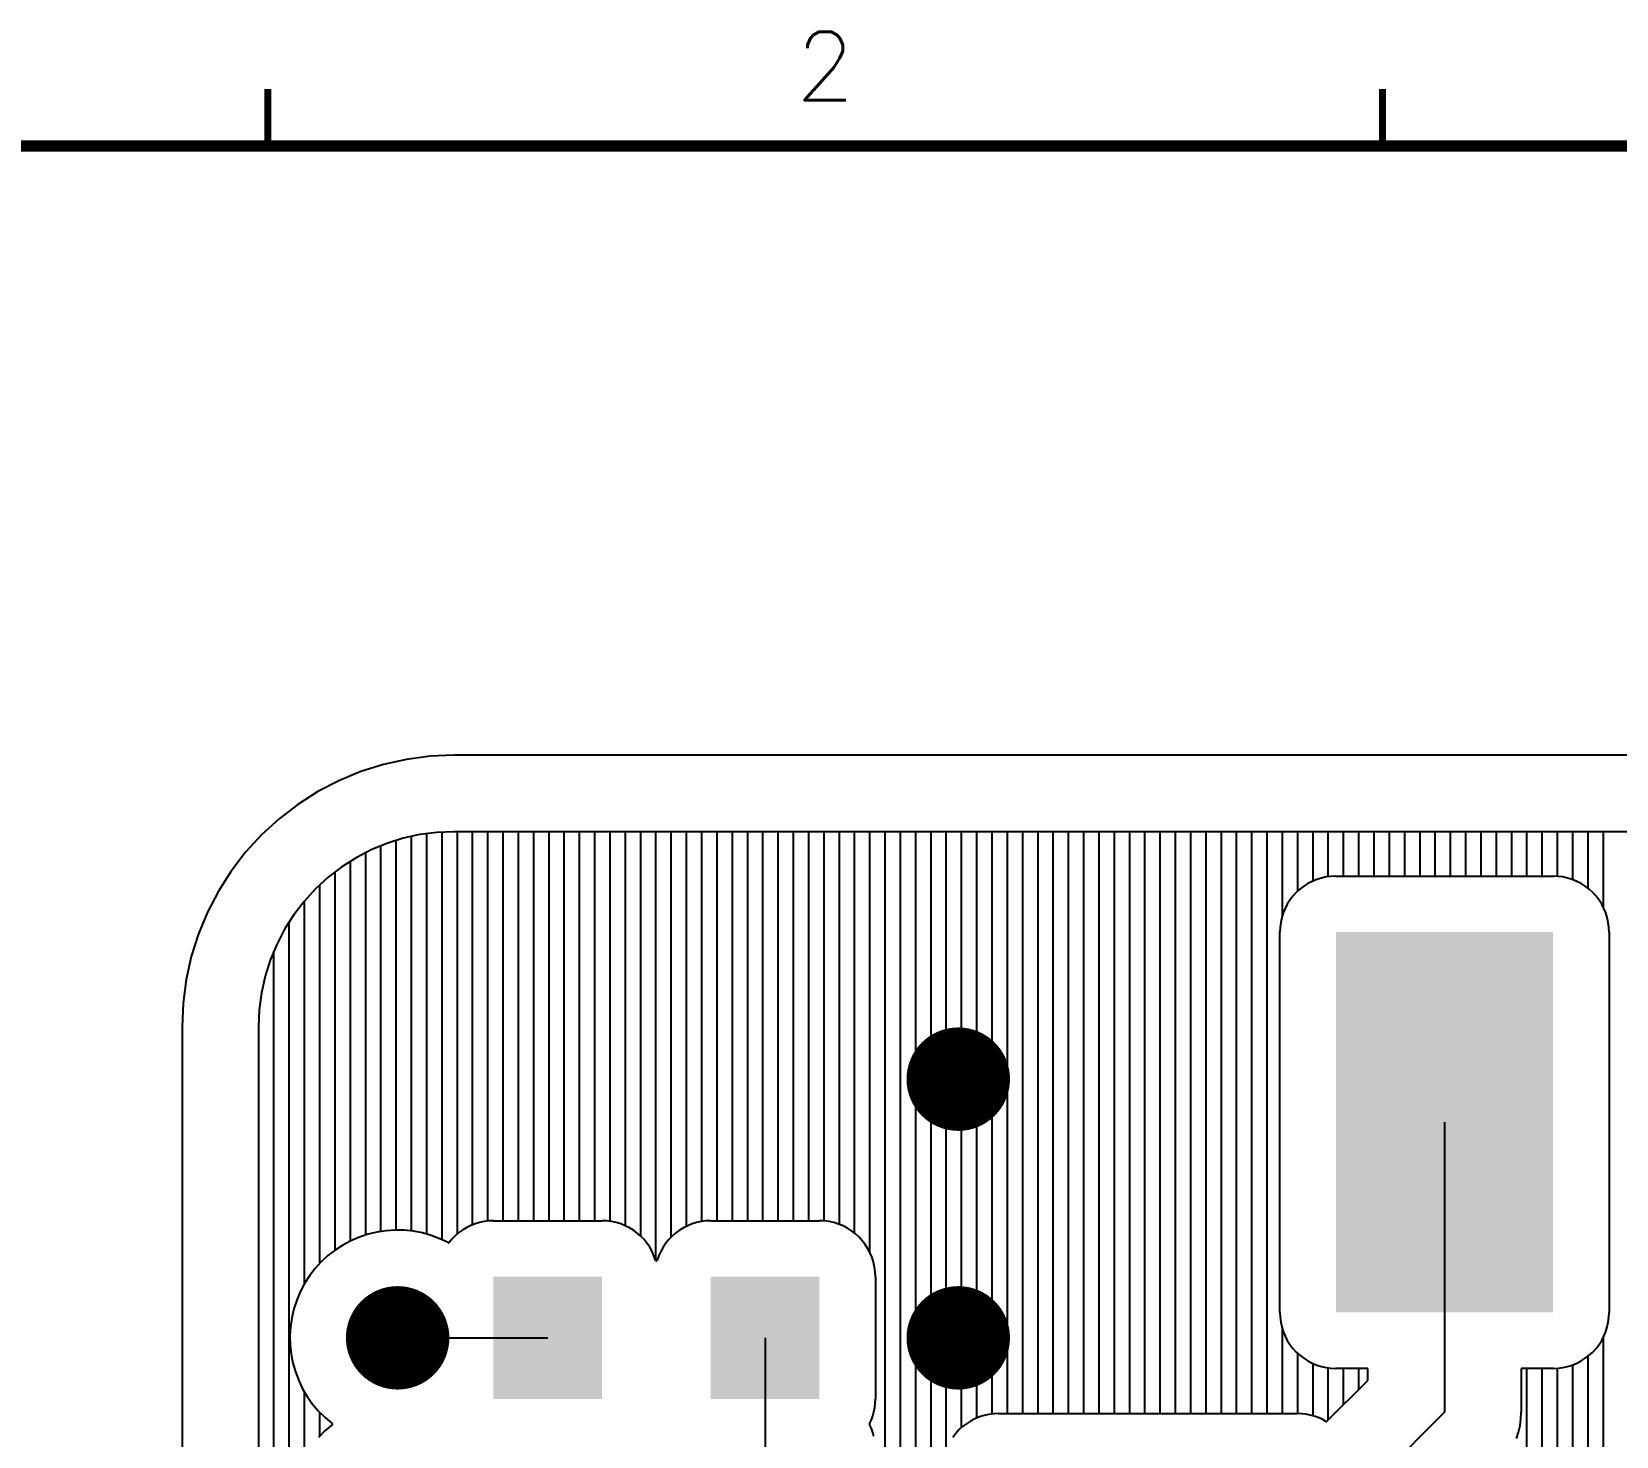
# Model space of a CAD drawing. Extents: x 295 to 953, y 10 to 290.
# Drawn here: x 530.4 to 599.7, y 228.6 to 290 of the extents above; entities that cross this region are included whole.
import ezdxf
from ezdxf.enums import TextEntityAlignment as Align

# ---------------------------------------------------------------- set-up
doc = ezdxf.new("R2010")
doc.units = 0
doc.header["$LTSCALE"] = 5
doc.header["$MEASUREMENT"] = 0
doc.layers.get('0').update_dxf_attribs({"linetype": 'CONTINUOUS', "lineweight": 25})
for name, color, linetype in [('ART001_PHO', 7, 'CONTINUOUS'), ('문자', 4, 'CONTINUOUS'), ('테두리', 3, 'CONTINUOUS')]:
    doc.layers.add(name, color=color, linetype=linetype)
doc.styles.get("Standard").update_dxf_attribs({"font": 'simplex.shx'})

# ---------------------------------------------------------------- blocks, each defined once
blk = doc.blocks.new('C')
at = {"layer": '테두리'}
for points, const_width in [([(63.75, 287.5), (63.75, 285)], 0.3), ([(112.5, 287.5), (112.5, 285)], 0.3), ([(15, 285), (15, 15), (405, 15), (405, 285), (15, 285)], 0.5)]:
    blk.add_lwpolyline(points, dxfattribs=dict(at, const_width=const_width))
at = {"layer": '문자'}
blk.add_text('2', height=3, dxfattribs=at).set_placement((88.125, 288.5), align=Align.MIDDLE)

msp = doc.modelspace()

# ---------------------------------------------------------------- linework, layer by layer
at = {"color": 7, "const_width": 2.263}
for points in [[(570.925, 245.313, 1), (570.925, 243.05, 1)], [(546.407, 233.998, 1), (546.407, 231.735, 1)], [(570.925, 233.998, 1), (570.925, 231.735, 1)]]:
    msp.add_lwpolyline(points, format="xyb", close=True, dxfattribs=at)
at = {"layer": 'ART001_PHO', "color": 7}
for p, q in [((545.785, 257.944), (544.796, 257.633)), ((546.797, 258.169), (545.785, 257.944)), ((547.824, 258.304), (546.797, 258.169)), ((548.86, 258.349), (547.824, 258.304)), ((822.098, 258.349), (548.858, 258.349)), ((543.839, 257.237), (542.919, 256.758)), ((544.796, 257.633), (543.839, 257.237)), ((542.919, 256.758), (542.045, 256.201)), ((542.045, 256.201), (541.223, 255.571)), ((541.223, 255.571), (540.459, 254.871)), ((540.459, 254.871), (539.758, 254.107)), ((545.939, 254.493), (545.25, 254.208)), ((545.663, 254.387), (545.663, 237.52)), ((546.649, 254.717), (545.939, 254.493)), ((546.331, 254.625), (546.331, 237.579)), ((547.376, 254.878), (546.649, 254.717)), ((546.999, 254.803), (546.999, 237.542)), ((548.115, 254.975), (547.376, 254.878)), ((547.668, 254.924), (547.668, 237.408)), ((548.859, 255.007), (548.115, 254.975)), ((548.336, 254.992), (548.336, 237.167)), ((822.098, 255.007), (548.858, 255.007)), ((549.004, 255.007), (549.004, 237.403)), ((549.672, 255.007), (549.672, 237.809)), ((550.341, 255.007), (550.341, 237.976)), ((551.009, 255.007), (551.009, 237.989)), ((551.677, 255.007), (551.677, 237.989)), ((552.345, 255.007), (552.345, 237.989)), ((553.014, 255.007), (553.014, 237.989)), ((553.682, 255.007), (553.682, 237.989)), ((554.35, 255.007), (554.35, 237.989)), ((555.018, 255.007), (555.018, 237.989)), ((555.687, 255.007), (555.687, 237.966)), ((556.355, 255.007), (556.355, 237.773)), ((557.023, 255.007), (557.023, 237.326)), ((557.691, 255.007), (557.691, 236.256)), ((558.36, 255.007), (558.36, 237.265)), ((559.028, 255.007), (559.028, 237.743)), ((559.696, 255.007), (559.696, 237.956)), ((560.364, 255.007), (560.364, 237.989)), ((561.033, 255.007), (561.033, 237.989)), ((561.701, 255.007), (561.701, 237.989)), ((562.369, 255.007), (562.369, 237.989)), ((563.037, 255.007), (563.037, 237.989)), ((563.706, 255.007), (563.706, 237.989)), ((564.374, 255.007), (564.374, 237.989)), ((565.042, 255.007), (565.042, 237.982)), ((565.71, 255.007), (565.71, 237.834)), ((566.379, 255.007), (566.379, 237.455)), ((567.047, 255.007), (567.047, 236.626)), ((567.715, 255.007), (567.715, 221.134)), ((568.383, 255.007), (568.383, 221.134)), ((569.052, 255.007), (569.052, 221.134)), ((569.72, 255.007), (569.72, 221.134)), ((570.388, 255.007), (570.388, 227.947)), ((571.056, 255.007), (571.056, 228.932)), ((571.725, 255.007), (571.725, 229.357)), ((572.393, 255.007), (572.393, 229.537)), ((573.061, 255.007), (573.061, 229.555)), ((573.729, 255.007), (573.729, 229.555)), ((574.398, 255.007), (574.398, 229.555)), ((575.066, 255.007), (575.066, 229.555)), ((575.734, 255.007), (575.734, 229.555)), ((576.402, 255.007), (576.402, 229.555)), ((577.071, 255.007), (577.071, 229.555)), ((577.739, 255.007), (577.739, 229.555)), ((578.407, 255.007), (578.407, 229.555)), ((579.075, 255.007), (579.075, 229.555)), ((579.744, 255.007), (579.744, 229.555)), ((580.412, 255.007), (580.412, 229.555)), ((581.08, 255.007), (581.08, 229.555)), ((581.748, 255.007), (581.748, 229.555)), ((582.417, 255.007), (582.417, 229.555)), ((583.085, 255.007), (583.085, 229.555)), ((583.753, 255.007), (583.753, 229.555)), ((584.421, 255.007), (584.421, 229.555)), ((585.09, 255.007), (585.09, 251.312)), ((585.758, 255.007), (585.758, 252.396)), ((586.426, 255.007), (586.426, 252.844)), ((587.094, 255.007), (587.094, 253.038)), ((587.763, 255.007), (587.763, 253.062)), ((588.431, 255.007), (588.431, 253.062)), ((589.099, 255.007), (589.099, 253.062)), ((589.767, 255.007), (589.767, 253.062)), ((590.436, 255.007), (590.436, 253.062)), ((591.104, 255.007), (591.104, 253.062)), ((591.772, 255.007), (591.772, 253.062)), ((592.44, 255.007), (592.44, 253.062)), ((593.109, 255.007), (593.109, 253.062)), ((593.777, 255.007), (593.777, 253.062)), ((594.445, 255.007), (594.445, 253.062)), ((595.113, 255.007), (595.113, 253.062)), ((595.782, 255.007), (595.782, 253.062)), ((596.45, 255.007), (596.45, 253.062)), ((597.118, 255.007), (597.118, 253.056)), ((597.786, 255.007), (597.786, 252.912)), ((598.455, 255.007), (598.455, 252.539)), ((599.123, 255.007), (599.123, 251.729)), ((539.758, 254.107), (539.127, 253.285)), ((544.589, 253.864), (543.961, 253.464)), ((544.326, 253.706), (544.326, 237.095)), ((545.25, 254.208), (544.589, 253.864)), ((544.995, 254.084), (544.995, 237.363)), ((539.127, 253.285), (538.57, 252.411)), ((543.37, 253.011), (542.821, 252.508)), ((543.961, 253.464), (543.37, 253.011)), ((543.658, 253.242), (543.658, 236.695)), ((586.804, 252.979), (586.6, 252.915)), ((587.013, 253.025), (586.804, 252.979)), ((587.225, 253.053), (587.013, 253.025)), ((587.438, 253.062), (587.225, 253.053)), ((587.438, 253.062), (596.942, 253.062)), ((597.156, 253.053), (596.942, 253.062)), ((597.368, 253.025), (597.156, 253.053)), ((597.576, 252.979), (597.368, 253.025)), ((597.78, 252.914), (597.576, 252.979)), ((538.57, 252.411), (538.091, 251.491)), ((542.821, 252.508), (542.317, 251.958)), ((542.99, 252.672), (542.99, 236.112)), ((585.706, 252.345), (585.561, 252.187)), ((585.863, 252.489), (585.706, 252.345)), ((586.033, 252.619), (585.863, 252.489)), ((586.213, 252.734), (586.033, 252.619)), ((586.403, 252.833), (586.213, 252.734)), ((586.6, 252.915), (586.403, 252.833)), ((597.978, 252.832), (597.78, 252.914)), ((598.167, 252.734), (597.978, 252.832)), ((598.348, 252.619), (598.167, 252.734)), ((598.517, 252.489), (598.348, 252.619)), ((598.675, 252.344), (598.517, 252.489)), ((598.819, 252.187), (598.675, 252.344)), ((542.317, 251.958), (541.864, 251.368)), ((542.322, 251.963), (542.322, 235.216)), ((585.217, 251.648), (585.135, 251.45)), ((585.316, 251.837), (585.217, 251.648)), ((585.431, 252.018), (585.316, 251.837)), ((585.561, 252.187), (585.431, 252.018)), ((598.949, 252.017), (598.819, 252.187)), ((599.064, 251.837), (598.949, 252.017)), ((599.163, 251.647), (599.064, 251.837)), ((599.245, 251.45), (599.163, 251.647)), ((538.091, 251.491), (537.695, 250.534)), ((541.864, 251.368), (541.464, 250.739)), ((541.653, 251.052), (541.653, 87.445)), ((585.025, 251.038), (584.997, 250.826)), ((585.071, 251.246), (585.025, 251.038)), ((585.135, 251.45), (585.071, 251.246)), ((599.309, 251.246), (599.245, 251.45)), ((599.355, 251.037), (599.309, 251.246)), ((599.383, 250.825), (599.355, 251.037)), ((537.695, 250.534), (537.383, 249.546)), ((541.464, 250.739), (541.119, 250.079)), ((584.997, 250.826), (584.988, 250.612)), ((584.988, 233.98), (584.988, 250.612)), ((599.392, 250.611), (599.383, 250.825)), ((599.392, 250.612), (599.392, 233.98)), ((537.383, 249.546), (537.158, 248.534)), ((541.119, 250.079), (540.834, 249.391)), ((540.985, 249.775), (540.985, 88.722)), ((540.834, 249.391), (540.61, 248.68)), ((537.158, 248.534), (537.023, 247.506)), ((540.61, 248.68), (540.449, 247.953)), ((537.023, 247.506), (536.978, 246.471)), ((540.449, 247.953), (540.351, 247.214)), ((540.351, 247.214), (540.319, 246.47)), ((536.978, 246.469), (536.978, 92.029)), ((540.319, 246.469), (540.319, 92.029)), ((592.19, 242.296), (592.19, 229.614)), ((549.61, 237.783), (549.428, 237.694)), ((549.799, 237.857), (549.61, 237.783)), ((549.993, 237.914), (549.799, 237.857)), ((550.192, 237.956), (549.993, 237.914)), ((550.393, 237.981), (550.192, 237.956)), ((550.595, 237.989), (550.393, 237.981)), ((550.595, 237.989), (555.347, 237.989)), ((555.556, 237.981), (555.347, 237.989)), ((555.762, 237.954), (555.556, 237.981)), ((555.964, 237.91), (555.762, 237.954)), ((556.162, 237.85), (555.964, 237.91)), ((556.355, 237.773), (556.162, 237.85)), ((556.54, 237.679), (556.355, 237.773)), ((559.092, 237.773), (558.907, 237.68)), ((559.285, 237.85), (559.092, 237.773)), ((559.483, 237.911), (559.285, 237.85)), ((559.686, 237.954), (559.483, 237.911)), ((559.891, 237.981), (559.686, 237.954)), ((560.099, 237.989), (559.891, 237.981)), ((560.099, 237.989), (564.851, 237.989)), ((565.065, 237.98), (564.851, 237.989)), ((565.277, 237.952), (565.065, 237.98)), ((565.486, 237.906), (565.277, 237.952)), ((565.689, 237.842), (565.486, 237.906)), ((565.887, 237.76), (565.689, 237.842)), ((566.077, 237.661), (565.887, 237.76)), ((544.366, 237.114), (544.012, 236.926)), ((544.734, 237.272), (544.366, 237.114)), ((545.114, 237.399), (544.734, 237.272)), ((545.503, 237.492), (545.114, 237.399)), ((545.899, 237.552), (545.503, 237.492)), ((546.299, 237.578), (545.899, 237.552)), ((546.699, 237.57), (546.299, 237.578)), ((547.097, 237.529), (546.699, 237.57)), ((547.491, 237.453), (547.097, 237.529)), ((547.876, 237.345), (547.491, 237.453)), ((548.251, 237.204), (547.876, 237.345)), ((548.613, 237.032), (548.251, 237.204)), ((548.613, 237.032), (548.616, 237.03)), ((548.616, 237.03), (548.618, 237.029)), ((548.618, 237.029), (548.621, 237.028)), ((548.621, 237.028), (548.624, 237.028)), ((548.624, 237.028), (548.627, 237.028)), ((548.627, 237.028), (548.63, 237.027)), ((548.63, 237.027), (548.633, 237.028)), ((548.633, 237.028), (548.637, 237.028)), ((548.637, 237.028), (548.639, 237.029)), ((548.639, 237.029), (548.642, 237.029)), ((548.642, 237.029), (548.645, 237.031)), ((548.645, 237.031), (548.648, 237.032)), ((548.648, 237.032), (548.651, 237.034)), ((548.651, 237.034), (548.653, 237.035)), ((548.653, 237.035), (548.655, 237.037)), ((548.655, 237.037), (548.658, 237.039)), ((548.658, 237.039), (548.66, 237.042)), ((548.792, 237.198), (548.66, 237.042)), ((548.935, 237.341), (548.792, 237.198)), ((549.089, 237.472), (548.935, 237.341)), ((549.254, 237.59), (549.089, 237.472)), ((549.428, 237.694), (549.254, 237.59)), ((556.717, 237.571), (556.54, 237.679)), ((556.884, 237.448), (556.717, 237.571)), ((557.04, 237.311), (556.884, 237.448)), ((557.183, 237.161), (557.04, 237.311)), ((557.314, 237), (557.183, 237.161)), ((558.264, 237.162), (558.133, 237.001)), ((558.407, 237.312), (558.264, 237.162)), ((558.563, 237.448), (558.407, 237.312)), ((558.73, 237.571), (558.563, 237.448)), ((558.907, 237.68), (558.73, 237.571)), ((566.257, 237.546), (566.077, 237.661)), ((566.426, 237.416), (566.257, 237.546)), ((566.584, 237.271), (566.426, 237.416)), ((566.728, 237.114), (566.584, 237.271)), ((566.858, 236.944), (566.728, 237.114)), ((543.36, 236.462), (543.066, 236.19)), ((543.676, 236.708), (543.36, 236.462)), ((544.012, 236.926), (543.676, 236.708)), ((557.43, 236.829), (557.314, 237)), ((557.532, 236.648), (557.43, 236.829)), ((557.618, 236.459), (557.532, 236.648)), ((557.688, 236.264), (557.618, 236.459)), ((557.829, 236.461), (557.758, 236.264)), ((557.915, 236.649), (557.829, 236.461)), ((558.016, 236.83), (557.915, 236.649)), ((558.133, 237.001), (558.016, 236.83)), ((566.973, 236.764), (566.858, 236.944)), ((567.072, 236.574), (566.973, 236.764)), ((567.154, 236.377), (567.072, 236.574)), ((567.218, 236.173), (567.154, 236.377)), ((542.796, 235.895), (542.551, 235.577)), ((543.066, 236.19), (542.796, 235.895)), ((557.688, 236.264), (557.689, 236.261)), ((557.689, 236.261), (557.69, 236.258)), ((557.69, 236.258), (557.691, 236.256)), ((557.691, 236.256), (557.693, 236.253)), ((557.693, 236.253), (557.695, 236.251)), ((557.695, 236.251), (557.697, 236.248)), ((557.697, 236.248), (557.7, 236.246)), ((557.7, 236.246), (557.702, 236.244)), ((557.702, 236.244), (557.705, 236.243)), ((557.705, 236.243), (557.708, 236.241)), ((557.708, 236.241), (557.711, 236.24)), ((557.711, 236.24), (557.714, 236.239)), ((557.714, 236.239), (557.717, 236.239)), ((557.717, 236.239), (557.72, 236.238)), ((557.72, 236.238), (557.723, 236.238)), ((557.723, 236.238), (557.726, 236.238)), ((557.726, 236.238), (557.729, 236.239)), ((557.729, 236.239), (557.732, 236.239)), ((557.732, 236.239), (557.735, 236.24)), ((557.735, 236.24), (557.738, 236.241)), ((557.738, 236.241), (557.741, 236.243)), ((557.741, 236.243), (557.744, 236.244)), ((557.744, 236.244), (557.746, 236.246)), ((557.746, 236.246), (557.749, 236.248)), ((557.749, 236.248), (557.751, 236.251)), ((557.751, 236.251), (557.753, 236.253)), ((557.753, 236.253), (557.755, 236.256)), ((557.755, 236.256), (557.756, 236.258)), ((557.756, 236.258), (557.757, 236.261)), ((557.757, 236.261), (557.758, 236.264)), ((567.264, 235.964), (567.218, 236.173)), ((567.292, 235.752), (567.264, 235.964)), ((567.301, 235.539), (567.292, 235.752)), ((542.335, 235.24), (542.148, 234.886)), ((542.551, 235.577), (542.335, 235.24)), ((567.301, 235.539), (567.301, 230.193)), ((541.992, 234.517), (541.868, 234.136)), ((542.148, 234.886), (541.992, 234.517)), ((541.777, 233.746), (541.719, 233.35)), ((541.868, 234.136), (541.777, 233.746)), ((584.988, 233.98), (584.997, 233.766)), ((584.997, 233.766), (585.025, 233.554)), ((585.025, 233.554), (585.071, 233.346)), ((599.309, 233.346), (599.355, 233.554)), ((599.355, 233.554), (599.383, 233.766)), ((599.383, 233.766), (599.392, 233.98)), ((541.719, 233.35), (541.695, 232.95)), ((541.695, 232.95), (541.705, 232.55)), ((546.407, 232.866), (552.971, 232.866)), ((562.475, 232.866), (562.475, 225.322)), ((585.071, 233.346), (585.135, 233.142)), ((585.09, 233.28), (585.09, 229.555)), ((585.135, 233.142), (585.217, 232.944)), ((585.217, 232.944), (585.316, 232.755)), ((599.064, 232.755), (599.163, 232.944)), ((599.123, 232.863), (599.123, 196.429)), ((599.163, 232.944), (599.244, 233.142)), ((599.244, 233.142), (599.309, 233.346)), ((541.705, 232.55), (541.748, 232.152)), ((585.316, 232.755), (585.431, 232.574)), ((585.431, 232.574), (585.561, 232.405)), ((585.561, 232.405), (585.705, 232.247)), ((585.705, 232.247), (585.863, 232.103)), ((585.758, 232.196), (585.758, 229.555)), ((598.517, 232.103), (598.674, 232.247)), ((598.674, 232.247), (598.819, 232.405)), ((598.819, 232.405), (598.949, 232.574)), ((598.949, 232.574), (599.064, 232.755)), ((541.748, 232.152), (541.826, 231.759)), ((541.826, 231.759), (541.936, 231.374)), ((585.863, 232.103), (586.032, 231.973)), ((586.032, 231.973), (586.213, 231.858)), ((586.213, 231.858), (586.402, 231.759)), ((586.402, 231.759), (586.6, 231.677)), ((586.426, 231.748), (586.426, 229.461)), ((586.6, 231.677), (586.804, 231.613)), ((586.804, 231.613), (587.012, 231.567)), ((587.012, 231.567), (587.224, 231.539)), ((587.094, 231.554), (587.094, 229.264)), ((587.224, 231.539), (587.438, 231.53)), ((588.797, 231.53), (587.438, 231.53)), ((587.763, 231.53), (587.763, 229.932)), ((588.431, 231.53), (588.431, 230.6)), ((588.8, 231.529), (588.797, 231.53)), ((588.804, 231.529), (588.8, 231.529)), ((588.807, 231.528), (588.804, 231.529)), ((588.81, 231.527), (588.807, 231.528)), ((588.813, 231.526), (588.81, 231.527)), ((588.816, 231.525), (588.813, 231.526)), ((588.818, 231.523), (588.816, 231.525)), ((588.821, 231.521), (588.818, 231.523)), ((588.823, 231.519), (588.821, 231.521)), ((588.826, 231.516), (588.823, 231.519)), ((588.828, 231.514), (588.826, 231.516)), ((588.829, 231.511), (588.828, 231.514)), ((588.831, 231.508), (588.829, 231.511)), ((588.832, 231.505), (588.831, 231.508)), ((588.833, 231.502), (588.832, 231.505)), ((588.834, 231.499), (588.833, 231.502)), ((588.834, 231.496), (588.834, 231.499)), ((588.834, 231.492), (588.834, 231.496)), ((588.834, 231.019), (588.834, 231.492)), ((595.546, 231.496), (595.545, 231.492)), ((595.545, 231.492), (595.545, 229.614)), ((595.547, 231.502), (595.546, 231.499)), ((595.546, 231.499), (595.546, 231.496)), ((595.548, 231.505), (595.547, 231.502)), ((595.549, 231.508), (595.548, 231.505)), ((595.55, 231.511), (595.549, 231.508)), ((595.552, 231.514), (595.55, 231.511)), ((595.554, 231.516), (595.552, 231.514)), ((595.556, 231.519), (595.554, 231.516)), ((595.559, 231.521), (595.556, 231.519)), ((595.561, 231.523), (595.559, 231.521)), ((595.564, 231.525), (595.561, 231.523)), ((595.567, 231.526), (595.564, 231.525)), ((595.57, 231.527), (595.567, 231.526)), ((595.573, 231.528), (595.57, 231.527)), ((595.576, 231.529), (595.573, 231.528)), ((595.579, 231.529), (595.576, 231.529)), ((595.583, 231.53), (595.579, 231.529)), ((596.942, 231.53), (595.583, 231.53)), ((595.782, 231.53), (595.782, 201.51)), ((596.45, 231.53), (596.45, 200.003)), ((596.942, 231.53), (597.155, 231.539)), ((597.118, 231.536), (597.118, 195.194)), ((597.155, 231.539), (597.367, 231.567)), ((597.367, 231.567), (597.576, 231.613)), ((597.576, 231.613), (597.78, 231.677)), ((597.78, 231.677), (597.977, 231.759)), ((597.786, 231.68), (597.786, 195.574)), ((597.977, 231.759), (598.167, 231.858)), ((598.167, 231.858), (598.347, 231.973)), ((598.347, 231.973), (598.517, 232.103)), ((598.455, 232.052), (598.455, 196.156)), ((541.936, 231.374), (542.079, 230.999)), ((542.079, 230.999), (542.253, 230.639)), ((587.049, 229.219), (588.823, 230.993)), ((588.823, 230.993), (588.826, 230.995)), ((588.826, 230.995), (588.828, 230.998)), ((588.828, 230.998), (588.829, 231.001)), ((588.829, 231.001), (588.831, 231.004)), ((588.831, 231.004), (588.832, 231.007)), ((588.832, 231.007), (588.833, 231.01)), ((588.833, 231.01), (588.834, 231.013)), ((588.834, 231.016), (588.834, 231.019)), ((588.834, 231.013), (588.834, 231.016)), ((542.253, 230.639), (542.457, 230.294)), ((542.322, 230.516), (542.322, 227.673)), ((542.457, 230.294), (542.69, 229.968)), ((567.294, 230.004), (567.301, 230.193)), ((542.69, 229.968), (542.949, 229.663)), ((542.949, 229.663), (543.234, 229.381)), ((542.99, 229.62), (542.99, 228.568)), ((567.125, 229.281), (567.188, 229.456)), ((567.188, 229.456), (567.237, 229.636)), ((567.237, 229.636), (567.273, 229.819)), ((567.273, 229.819), (567.294, 230.004)), ((571.851, 229.407), (571.654, 229.325)), ((572.055, 229.471), (571.851, 229.407)), ((572.264, 229.518), (572.055, 229.471)), ((572.476, 229.545), (572.264, 229.518)), ((572.689, 229.555), (572.476, 229.545)), ((572.689, 229.555), (585.757, 229.555)), ((585.944, 229.547), (585.757, 229.555)), ((586.13, 229.526), (585.944, 229.547)), ((586.313, 229.491), (586.13, 229.526)), ((586.494, 229.441), (586.313, 229.491)), ((586.67, 229.378), (586.494, 229.441)), ((592.19, 229.614), (587.898, 225.322)), ((595.533, 229.321), (595.545, 229.613)), ((543.228, 228.802), (542.939, 228.514)), ((543.542, 229.065), (543.228, 228.802)), ((543.234, 229.381), (543.542, 229.124)), ((543.544, 229.122), (543.542, 229.124)), ((543.542, 229.065), (543.544, 229.067)), ((543.547, 229.119), (543.544, 229.122)), ((543.544, 229.067), (543.546, 229.069)), ((543.546, 229.069), (543.548, 229.071)), ((543.549, 229.117), (543.547, 229.119)), ((543.548, 229.071), (543.55, 229.074)), ((543.55, 229.115), (543.549, 229.117)), ((543.552, 229.112), (543.55, 229.115)), ((543.55, 229.074), (543.552, 229.076)), ((543.553, 229.109), (543.552, 229.112)), ((543.552, 229.076), (543.553, 229.079)), ((543.554, 229.106), (543.553, 229.109)), ((543.553, 229.079), (543.554, 229.082)), ((543.555, 229.103), (543.554, 229.106)), ((543.554, 229.082), (543.555, 229.085)), ((543.556, 229.1), (543.555, 229.103)), ((543.555, 229.085), (543.556, 229.088)), ((543.556, 229.097), (543.556, 229.1)), ((543.556, 229.094), (543.556, 229.097)), ((543.556, 229.091), (543.556, 229.094)), ((543.556, 229.088), (543.556, 229.091)), ((567.046, 229.099), (567.045, 229.096)), ((567.045, 229.096), (567.045, 229.093)), ((567.045, 229.093), (567.046, 229.09)), ((567.047, 229.105), (567.046, 229.102)), ((567.046, 229.102), (567.046, 229.099)), ((567.046, 229.09), (567.046, 229.087)), ((567.046, 229.087), (567.047, 229.084)), ((567.048, 229.108), (567.047, 229.105)), ((567.047, 229.104), (567.047, 229.084)), ((567.047, 229.084), (567.048, 229.081)), ((567.049, 229.111), (567.048, 229.108)), ((567.048, 229.081), (567.049, 229.078)), ((567.049, 229.111), (567.125, 229.281)), ((567.126, 228.905), (567.05, 229.077)), ((567.189, 228.729), (567.126, 228.905)), ((567.238, 228.55), (567.189, 228.729)), ((570.957, 228.837), (570.812, 228.68)), ((571.114, 228.982), (570.957, 228.837)), ((571.284, 229.112), (571.114, 228.982)), ((571.464, 229.227), (571.284, 229.112)), ((571.654, 229.325), (571.464, 229.227)), ((586.84, 229.302), (586.67, 229.378)), ((587.005, 229.213), (586.84, 229.302)), ((587.004, 229.213), (587.007, 229.212)), ((587.007, 229.212), (587.01, 229.211)), ((587.01, 229.211), (587.013, 229.21)), ((587.013, 229.21), (587.016, 229.209)), ((587.016, 229.209), (587.019, 229.208)), ((587.019, 229.208), (587.022, 229.208)), ((587.022, 229.208), (587.025, 229.208)), ((587.025, 229.208), (587.028, 229.208)), ((587.028, 229.208), (587.031, 229.209)), ((587.031, 229.209), (587.034, 229.21)), ((587.034, 229.21), (587.037, 229.211)), ((587.037, 229.211), (587.039, 229.212)), ((587.039, 229.212), (587.042, 229.213)), ((587.042, 229.213), (587.045, 229.215)), ((587.045, 229.215), (587.047, 229.217)), ((587.047, 229.217), (587.049, 229.219)), ((595.343, 228.466), (595.431, 228.745)), ((595.431, 228.745), (595.494, 229.031)), ((595.494, 229.031), (595.533, 229.321)), ((570.812, 228.68), (570.682, 228.51))]:
    msp.add_line(p, q, dxfattribs=at)
for points in [[(587.438, 250.612), (596.942, 250.612), (587.438, 233.98), (596.942, 233.98)], [(550.595, 235.539), (555.347, 235.539), (550.595, 230.193), (555.347, 230.193)], [(560.099, 235.539), (564.851, 235.539), (560.099, 230.193), (564.851, 230.193)]]:
    msp.add_solid(points, dxfattribs=at)

# ---------------------------------------------------------------- block references
msp.add_blockref('C', (476.978, 0))

doc.saveas('drawing.dxf')
